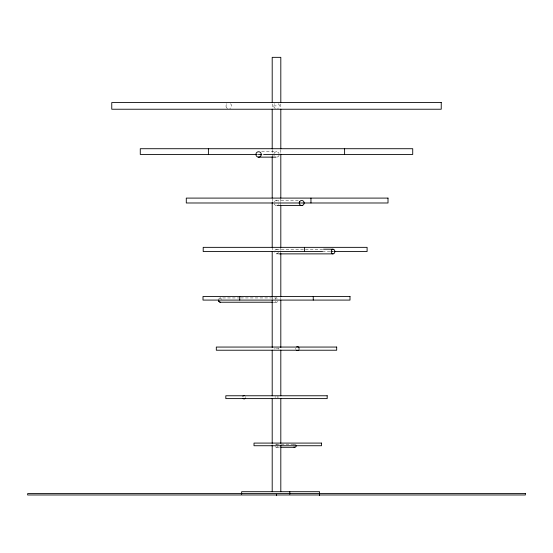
<?xml version="1.0" encoding="UTF-8"?>
<svg xmlns="http://www.w3.org/2000/svg" width="553" height="553" viewBox="0 0 553 553"><rect width="100%" height="100%" fill="white"/><g stroke="black" fill="none" stroke-linecap="round" stroke-linejoin="round"><path stroke-width="0.41" stroke-dasharray="2.77 2.07" d="M299.125 349.468L299.422 348.639M278.028 396.847L277.855 397.185A1.763 1.355 90 0 1 277.8 397.697M245.173 397.524L245.449 397.185A1.763 1.355 90 0 0 245.387 396.681M218.504 299.284L218.919 298.924A2.15 1.376 90 0 1 220.274 297.963L239.795 297.949M225.804 105.893L226.861 105.893M273.707 105.893L276.217 105.893M261.631 151.743L276.887 151.743M276.147 200.483L298.827 200.483M276.41 249.203L322.669 249.203M322.503 251.539L330.224 251.539M276.41 253.875L278.982 253.875M240.645 297.943L276.438 297.943A2.15 1.376 90 0 1 277.724 299.104M273.251 302.214L276.694 302.214M275.816 348.639L276.569 348.639M277.316 348.639L278.332 348.639A1.956 1.832 -90 0 1 278.256 349.199M298.15 348.639L298.8 348.639M278.256 397.185L277.73 396.439M276.445 444.163L294.943 444.177M276.659 447.301L280.101 447.301M278.131 348.266L278.332 348.639M299.297 348.639L299.36 349.012M280.813 103.971L280.813 108.291M280.813 149.739L280.813 153.195M280.813 198.962L280.813 201.548M280.813 202.412L280.813 205.004M280.813 248.179L280.813 249.908M280.813 250.772L280.813 253.364M280.813 297.403L280.813 299.132M272.2 103.971L272.2 108.291M272.2 149.739L272.2 153.195M272.2 154.059L272.2 156.644M272.2 198.962L272.2 201.548M272.2 248.179L272.2 249.908M272.2 297.403L272.2 299.132M275.664 444.46A1.576 1.438 -90 0 1 277.247 444.398M277.696 446.603A1.576 1.438 -90 0 1 275.249 446.506M293.788 444.605A1.576 1.438 90 0 1 295.703 444.529M275.173 397.572A1.763 1.355 90 0 1 275.235 396.556M274.71 349.061A1.956 1.832 -90 0 1 274.668 348.494M295.751 349.337A1.956 1.832 90 0 1 295.675 348.21M277.585 301.42A2.15 1.376 90 0 1 275.339 301.247M275.221 299.291A2.15 1.376 90 0 1 276.438 297.943M220.274 297.963A2.15 1.376 90 0 1 221.394 299.484M278.256 252.196A2.343 1.832 90 0 1 276.59 253.875A2.343 1.832 90 0 1 274.8 252.41M274.959 250.274A2.343 1.832 90 0 1 277.938 250.094M274.426 201.617A2.53 2.468 -90 0 1 278.574 201.617M278.864 203.704A2.53 2.468 -90 0 1 278.574 204.361M276.147 205.495A2.53 2.468 -90 0 1 274.136 203.704M274.226 155.911A2.724 2.703 90 0 1 273.908 155.206M273.908 153.672A2.724 2.703 90 0 1 279.092 153.672M279.092 155.206A2.724 2.703 90 0 1 276.887 157.135M278.325 103.688A2.917 2.793 -90 0 1 277.661 108.54M275.339 108.54A2.917 2.793 -90 0 1 274.675 103.688M227.546 108.54A2.917 2.793 90 0 1 226.882 103.688M230.532 103.688A2.917 2.793 90 0 1 229.868 108.54"/><path stroke-width="0.83" d="M218.698 300.085L218.629 301.261L219.078 301.572A2.15 1.376 90 0 0 220.523 302.118M257.249 154.439L140.275 154.439L140.275 148.716L412.725 148.716L412.725 154.439L263.567 154.439M258.396 154.439L261.846 154.439M258.223 157.135L276.03 157.135M276.991 205.495L302.049 205.495M323.526 249.203L332.947 249.203M322.503 251.539L203.2 251.539L203.2 247.35L367.102 247.35L367.102 251.539L334.51 251.539M331.206 251.539L333.231 251.539M278.982 253.875L332.947 253.875A2.343 1.832 90 0 0 334.662 250.468A2.343 1.832 90 0 0 331.496 250.274A2.343 1.832 90 0 0 332.947 253.875M272.394 302.221L220.011 302.235M280.959 447.301L294.735 447.308M218.794 300.887L219.078 301.572M344.609 148.716L344.609 154.439M319.579 495.647L319.579 491.7L241.654 491.7L241.654 494.285M313.247 296.477L313.247 300.085M310.959 198.098L310.959 202.986M304.496 247.35L304.496 251.539M289.813 491.7L289.813 494.285M280.813 102.243L280.813 57.339L272.2 57.339L272.2 102.243M280.813 109.155L280.813 148.875M280.813 154.059L280.813 198.098M280.813 205.868L280.813 247.315M280.813 253.364L280.813 296.539M280.813 299.996L280.813 347.484M280.813 350.077L280.813 395.844M280.813 398.437L280.813 443.34M280.813 445.068L280.813 491.7M276.5 494.285L276.5 495.661M272.2 109.155L272.2 148.875M272.2 156.644L272.2 198.098M272.2 202.412L272.2 247.315M272.2 251.636L272.2 296.539M272.2 299.996L272.2 347.484M272.2 350.077L272.2 395.844M272.2 398.437L272.2 443.34M272.2 445.068L272.2 491.7M239.753 296.477L239.753 300.085M208.391 148.716L208.391 154.439M296.159 445.283A1.576 1.438 90 0 1 293.947 447.018M245.097 398.367A1.763 1.355 90 0 1 243.016 398.264M242.905 396.321A1.763 1.355 90 0 1 244.62 395.561M296.629 346.897A1.956 1.832 90 0 1 298.993 347.561M298.834 349.945A1.956 1.832 -90 0 1 296.401 350.229M441.239 102.547L111.761 102.547L111.761 109.231L441.239 109.231L441.239 102.547M388.012 198.098L186.285 198.098L186.285 202.986L388.012 202.986L388.012 198.098M349.994 296.477L203.006 296.477L203.006 300.085L349.994 300.085L349.994 296.477M336.687 347.056L216.313 347.056L216.313 350.222L336.687 350.222L336.687 347.056M327.182 395.768L225.818 395.768L225.818 398.609L327.182 398.609L327.182 395.768M321.48 443.084L254.014 443.084L254.014 445.739L321.48 445.739L321.48 443.084M525.35 493.594L27.65 493.594L27.65 494.976L525.35 494.976L525.35 493.594M299.761 201.423A2.53 2.468 90 0 0 301.35 205.495A2.53 2.468 90 0 0 303.991 202.045A2.53 2.468 90 0 0 299.761 201.423M260.733 156.126A2.724 2.703 -90 0 0 258.998 151.743A2.724 2.703 -90 0 0 256.101 155.448A2.724 2.703 -90 0 0 260.733 156.126"/></g></svg>
